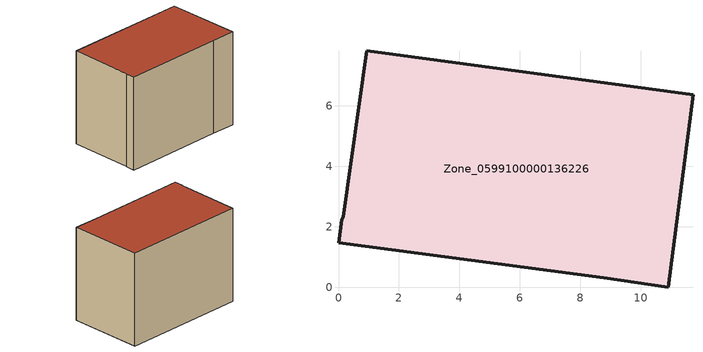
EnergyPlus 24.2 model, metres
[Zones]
Zone_0599100000136226
 floor ground (C_G): 0.1,2.24 0.15,2.34 0.93,7.82 11.73,6.36 10.91,0 8.78,0.31 0,1.48 z0
 wall outside (C_F): 10.91,0 11.73,6.36 0.93,7.82 0.15,2.34 0.1,2.24 0,1.48 8.78,0.31 10.91,0 z0:8.14
 roof outside (C_R): 0.15,2.34 0.1,2.24 0,1.48 8.78,0.31 10.91,0 11.73,6.36 0.93,7.82 z8.14
[BUILDING]
Pand.0599100000136226: North Axis=0; Terrain=City; Loads Convergence Tolerance Value=0.04; Temperature Convergence Tolerance Value=0.4; Solar Distribution=FullExterior; Maximum Number of Warmup Days=25; Minimum Number of Warmup Days=1
[Site:Location]
Rotterdam.The.Hague.AP_ZH_NLD Design_Conditions: Latitude=51.96; Longitude=4.45; Time Zone=1; Elevation=-4.5
[SITE:GROUNDTEMPERATURE:BUILDINGSURFACE]
18, 18, 18, 18, 18, 18, 18, 18, 18, 18, 18, 18
[MATERIAL] Thermal Absorptance=0.9; Solar Absorptance=0.7; Visible Absorptance=0.7
Name | Roughness | Thickness | Conductivity | Density | Specific Heat
G.TC.1946-1964 | MediumSmooth | 0.15 | 1 | 540 | 1210
F.TC.1946-1964 | Rough | 0.3 | 0.857143 | 1920 | 840
R.TC.1946-1964 | MediumRough | 0.2 | 0.235294 | 1500 | 1000
[CONSTRUCTION]
C_G: G.TC.1946-1964
C_F: F.TC.1946-1964
C_R: R.TC.1946-1964
[ZONE]
Zone_0599100000136226: Type=1; Multiplier=1; Ceiling Height=Autocalculate; Volume=Autocalculate; Floor Area=autocalculate; Part of Total Floor Area=Yes
[ZONEINFILTRATION:DESIGNFLOWRATE]
Infil_Zone_0599100000136226: Zone or ZoneList or Space or SpaceList=Zone_0599100000136226; Schedule=AlwaysOn; Design Flow Rate Calculation Method=Flow/Area; Flow Rate per Floor Area=0.003; Constant Term Coefficient=1; Temperature Term Coefficient=0; Velocity Term Coefficient=0; Velocity Squared Term Coefficient=0
[HVACTEMPLATE:ZONE:IDEALLOADSAIRSYSTEM]
Zone_0599100000136226: Maximum Heating Supply Air Temperature=50; Minimum Cooling Supply Air Temperature=13; Maximum Heating Supply Air Humidity Ratio=0.0156; Minimum Cooling Supply Air Humidity Ratio=0.0077; Heating Limit=NoLimit; Cooling Limit=NoLimit; Dehumidification Control Type=ConstantSensibleHeatRatio; Cooling Sensible Heat Ratio=0.7; Dehumidification Setpoint=60; Humidification Control Type=None; Humidification Setpoint=30; Outdoor Air Method=None; Outdoor Air Flow Rate per Person=0.00944; Outdoor Air Flow Rate per Zone Floor Area=0; Outdoor Air Flow Rate per Zone=0; Demand Controlled Ventilation Type=None; Outdoor Air Economizer Type=NoEconomizer; Heat Recovery Type=None; Sensible Heat Recovery Effectiveness=0.7; Latent Heat Recovery Effectiveness=0.65
[ZONECONTROL:THERMOSTAT]
ThermostatControl_Zone_0599100000136226: Zone or ZoneList=Zone_0599100000136226; Control Type Schedule=DualSetpointControlType; Control 1=Thermostat_Zone_0599100000136226; Temperature Difference Between Cutout And Setpoint=0
[THERMOSTATSETPOINT:DUALSETPOINT]
Thermostat_Zone_0599100000136226: Heating Setpoint Temperature Schedule=HeatingSetpoint_Zone_0599100000136226; Cooling Setpoint Temperature Schedule=CoolingSetpoint_Zone_0599100000136226
[SCHEDULE:COMPACT]
HeatingSetpoint_Zone_0599100000136226: Through: 12/31, For: AllDays, Until: 24:00, 21
CoolingSetpoint_Zone_0599100000136226: Through: 12/31, For: AllDays, Until: 24:00, 24
DualSetpointControlType: Through: 12/31, For: AllDays, Until: 24:00, 4
AlwaysOn: Through: 12/31, For: AllDays, Until: 24:00, 1
